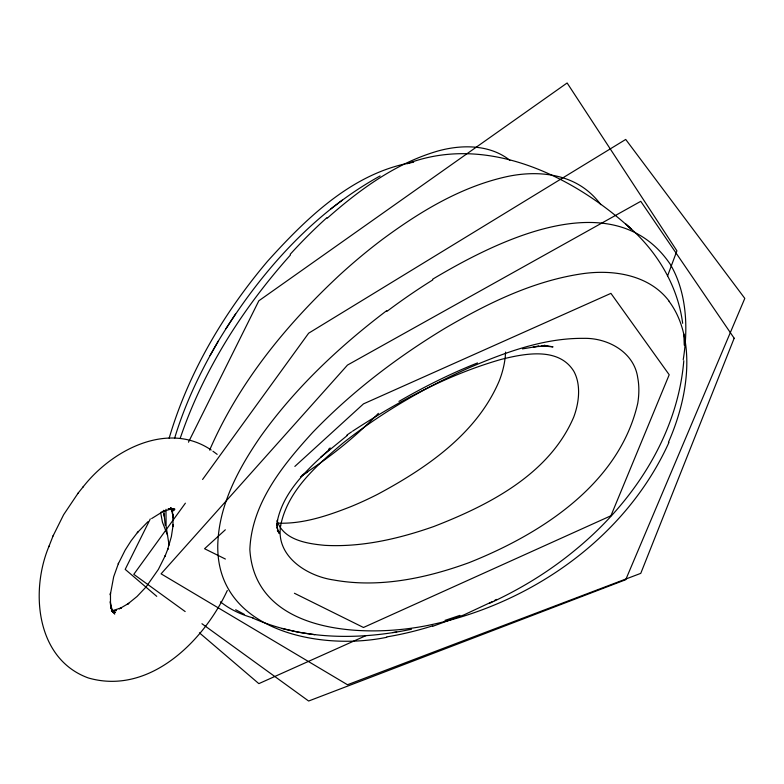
<?xml version="1.0" encoding="UTF-8"?>
<svg xmlns="http://www.w3.org/2000/svg" width="784" height="784" viewBox="0 0 784 784"><rect width="100%" height="100%" fill="white"/><g stroke="black" fill="none" stroke-linecap="round" stroke-linejoin="round"><path stroke-width="1.18" d="M165.963 509.306L166.11 526.329L169.079 545.105M277.595 519.733L277.134 525.682L277.036 523.565L277.487 529.014L276.919 526.701M683.795 360.797C677.474 436.08 632.365 503.436 574.888 550.29L573.829 551.172C548.192 572.144 519.723 589.529 489.608 603.259M277.222 521.625C283.298 491.499 307.338 469.381 329.221 449.693M169.158 438.158C188.356 372.861 223.763 312.992 267.589 261.219C306.877 217.697 353.447 172.137 413.638 162.219M174.616 438.246C184.808 404.505 199.969 372.42 217.766 342.049L218.305 341.118C258.475 274.851 311.581 213.748 380.122 175.939M49.098 546.036C30.076 590.989 36.064 659.07 88.386 677.974C149.352 695.486 203.673 641.302 227.301 590.489M180.153 438.452C203.203 370.332 242.648 308.465 290.433 255.035M667.517 276.056L676.915 250.841L567.126 82.977L258.847 300.782L188.474 442.196M53.038 535.991L63.641 514.696L78.155 493.077M48.765 546.879L53.263 535.423M209.642 450.094C238.875 382.631 286.415 324.507 339.933 274.753A463.168 267.413 -60 0 1 382.504 239.326C420.244 211.425 461.717 186.269 508.13 176.361C535.619 170.706 566.979 173.058 589.068 192.041A211.366 122.03 -60 0 1 600.838 204.663M668.968 442.382C625.887 537.814 531.18 603.602 430.249 624.917C367.5 638.421 255.006 635.069 249.851 549.515C251.674 503.308 282.877 465.059 312.689 432.425C351.653 391.863 396.753 357.504 444.793 328.408C487.266 303.496 532.689 281.103 581.875 273.802C612.725 269.206 648.927 274.616 668.968 300.938M150.283 518.939L125.195 569.37L156.751 596.35M210.083 355.515L218.305 341.118M225.959 328.643L235.563 313.953M185.387 503.181L133.79 574.329L185.161 611.559M202.586 479.465L308.641 333.2L625.72 139.444L744.8 298.4L625.72 579.719L308.641 701.023L201.949 623.721M145.795 587.343L158.368 569.419L165.208 555.738L164.983 556.307L167.952 548.731L167.619 549.574L171.363 536.638L173.186 524.663L172.999 526.574L172.96 515.686L173.166 517.999L172.46 513.089L173.048 515.5L170.794 508.091M82.957 487.109C111.534 450.261 167.649 420.498 211.21 450.006M77.743 493.597L83.496 486.423M146.334 586.667L137.073 596.448L127.253 604.425L128.801 603.317L119.364 608.815L121.451 607.835L112.102 610.775M378.417 413.335C355.544 436.825 329.79 457.493 302.203 475.192M147.931 521.703L137.308 532.689L137.857 532.003L131.134 540.754L125.117 550.192L118.276 563.863L118.492 563.304L113.68 576.769L110.289 594.919L110.475 593.018L110.505 603.905L110.309 601.593L111.014 606.502L110.426 604.092L113.063 612.51L110.711 607.639L114.729 614.039L111.877 610.677M225.331 529.798L204.565 548.722L225.39 559.041M294.853 466.421L363.472 403.878L610.922 293.363L669.203 374.752L610.922 515.774L363.472 627.484L294.431 593.263M327.232 218.226C359.709 189.483 396.047 163.023 438.246 150.92C461.903 144.423 489.765 144.383 509.855 160.269M328.506 449.399L330.201 447.929M320.627 457.297L347.42 435.375M386.737 310.631C339.247 346.606 295.254 387.992 260.543 436.619C238.258 468.95 218.462 505.778 217.756 545.958C217.011 631.257 320.666 650.994 386.737 637.294M330.917 208.838L342.275 200.136M151.645 518.567L164.13 510.796L162.033 511.776L172.392 508.63L168.109 508.953L174.94 509.198L170.608 508.414M300.468 476.907L307.71 471.831M346.93 435.061L351.585 431.847M352.545 431.21C398.664 401.094 447.978 374.605 501.143 359.405C524.486 353.555 558.6 346.714 573.79 371.214A66.444 42.552 -53.9 0 1 577.837 382.945A67.512 43.247 -53.8 0 1 577.837 401.496A66.444 42.552 -53.9 0 1 573.8 416.921C549.388 474.271 488.883 505.131 433.748 526.534C398.929 538.745 362.051 547.359 324.939 545.35C307.357 543.733 283.289 540.147 277.085 520.664M432.729 279.143C497.634 240.502 613.999 181.672 670.202 264.188A198.127 121.677 -56.6 0 1 683.217 359.778M398.948 401.398C424.203 386.796 450.359 373.694 477.495 362.943M494.371 600.603L496.517 599.417M492.195 601.681L463.746 614.979L432.729 626.308M366.069 635.579L258.847 683.638L199.44 632.855M444.949 620.389L459.914 615.391M407.014 163.797C486.354 133.564 573.016 175.685 631.434 229.281L625.534 223.93C655.493 248.891 677.601 284.239 682.648 323.292M522.448 348.89L539.176 346.136L533.287 346.802L547.653 346.018L541.038 345.793L553.034 346.891L545.35 345.47M252.752 618.066C302.428 639.999 359.082 640.244 411.502 629.219M392.696 632.561L396.704 632.012M112.151 610.883L116.434 610.56L112.377 610.765M276.674 523.104C302.32 524.388 327.271 515.882 350.83 506.64A446.498 257.789 -60 0 0 377.78 494.224C426.712 467.979 477.074 433.513 499.379 380.554A66.846 38.592 -60 0 0 504.935 359.405A67.963 39.239 -60 0 0 505.562 352.094M314.786 634.707L298.028 632.139L282.015 628.464M111.769 610.981L113.935 611.373L111.612 610.756M170.696 508.532L173.019 509.149L171.088 508.306M253.242 617.968C241.423 614.734 230.065 609.521 220.461 601.847M544.596 345.401L547.634 346.469L544.263 345.274M111.416 610.863L115.287 612.549L112.122 611.079M235.67 609.746L244.196 614.303M171.353 508.512L174.097 510.443L171.549 508.561M212.934 451.221L217.178 454.357M170.667 508.13L172.304 509.757L170.883 508.071M111.985 610.648L113.621 612.275M277.379 530.68L278.947 532.365L277.477 530.474M277.918 531.072L279.408 533.63L277.183 527.691M170.932 508.532L172.764 511.952L170.883 508.052M167.57 535.286L162.455 522.262L160.583 512.295M163.748 510.266L165.189 525.231M163.876 513.804L164.15 516.264M683.854 334.013L684.256 345.195M290.188 254.32A460.688 265.6 -69.3 0 1 327.075 217.521M432.758 625.808A460.688 312.453 -60.2 0 1 386.806 636.882M386.914 311.375A460.688 261.729 -50.8 0 1 432.788 279.898M668.84 301.085A167.688 103.792 -56.1 0 1 668.448 442.303M280.672 525.466C275.39 556.199 306.956 576.103 333.504 579.954C379.123 588.265 426.035 578.318 468.999 562.677C541.136 533.973 619.321 483.924 637.755 403.26A85.779 54.096 -54.9 0 0 637.745 377.839C634.227 352.104 607.688 337.698 583.541 338.355C543.567 337.992 505.268 352.418 468.999 367.814C424.213 387.884 381.357 412.688 342.853 443.215C316.805 465.324 287.738 490.343 280.672 525.466M734.167 338.237L640.773 573.349L347.488 684.746L161.083 573.829L347.488 365.07L640.773 201.321L734.167 338.237"/></g></svg>
